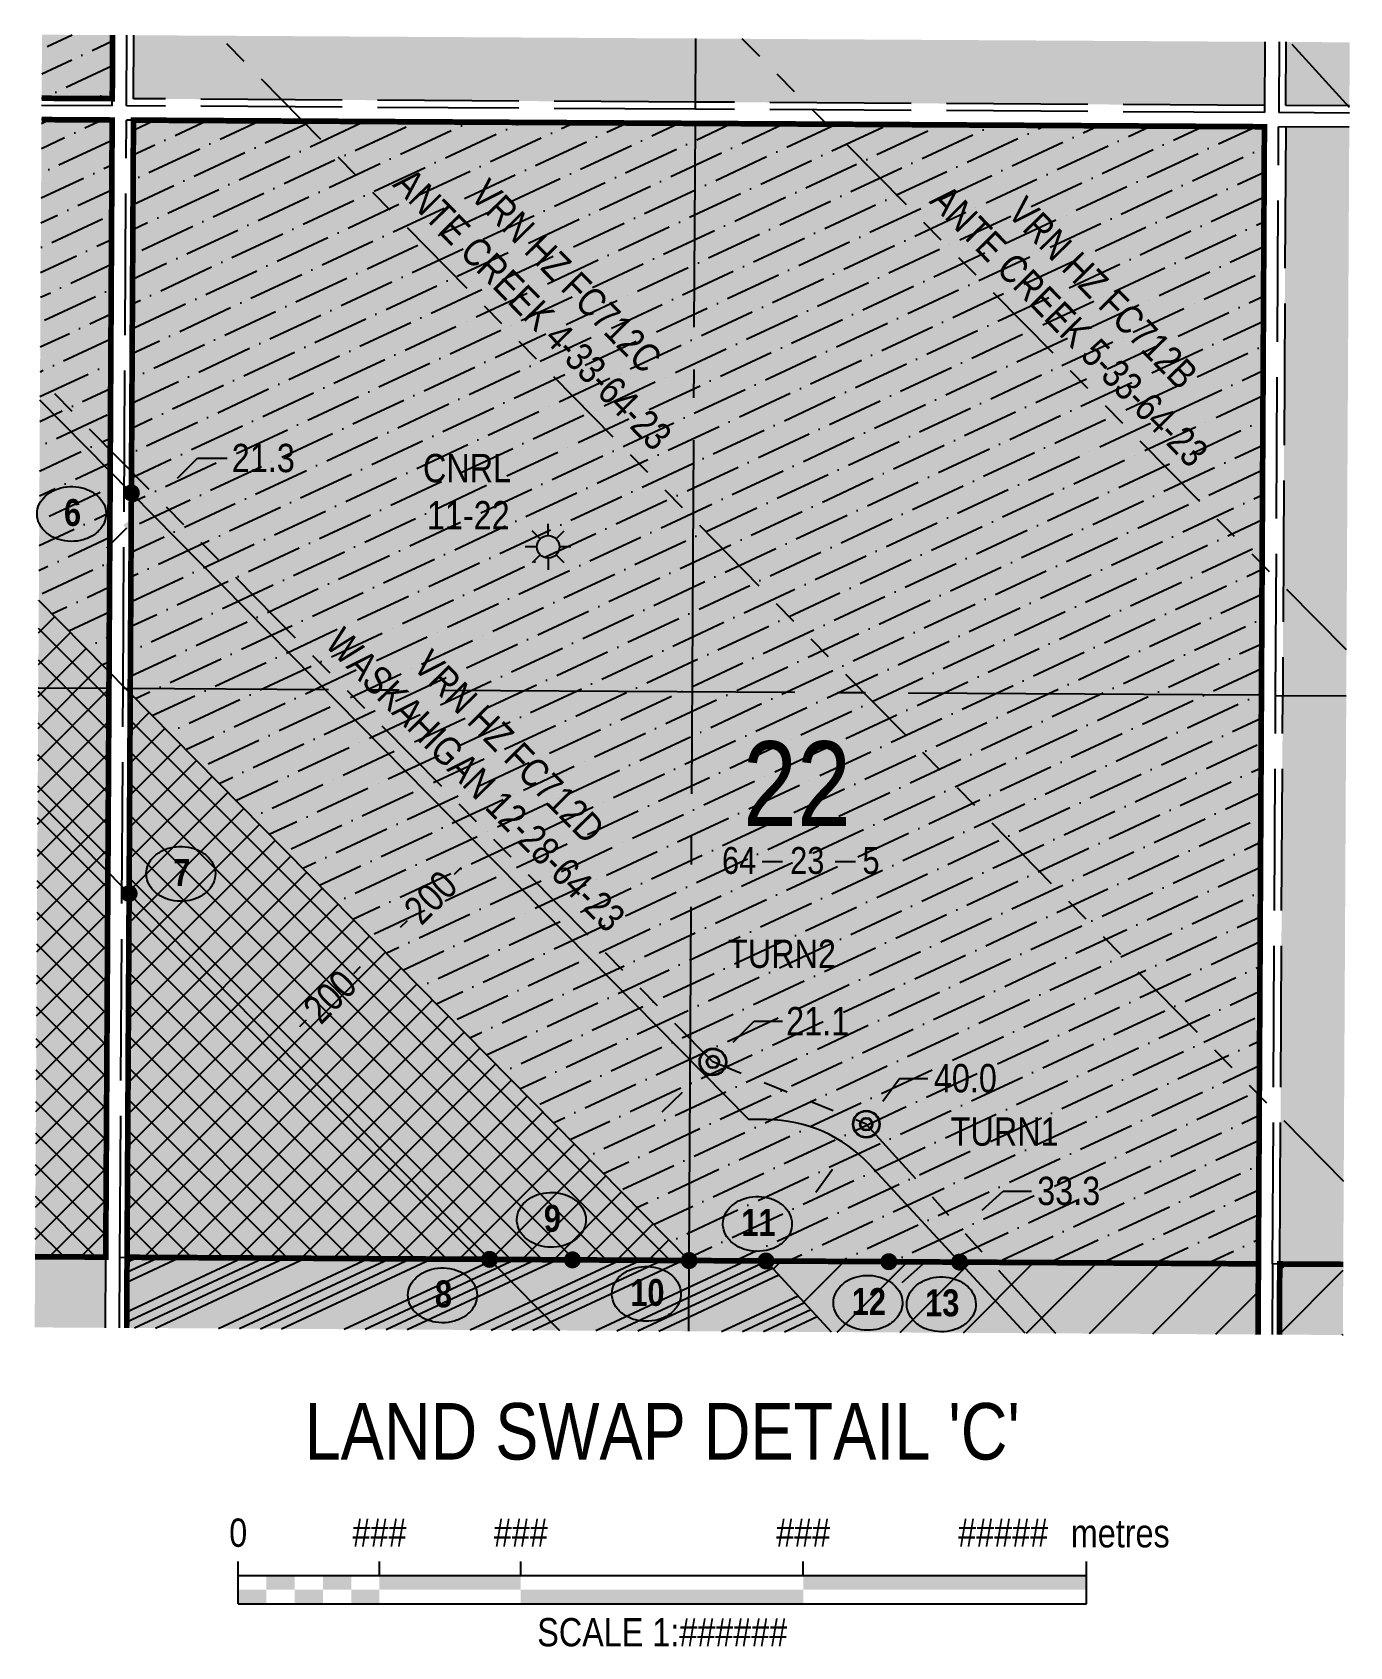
# Model space of a CAD drawing. Header units: inches. Extents: x 464475 to 485921, y 6038951 to 6050475.
# Drawn here: x 469031 to 469497, y 6040185 to 6040756 of the extents above; entities that cross this region are included whole.
import ezdxf
from ezdxf.enums import TextEntityAlignment as Align

# ---------------------------------------------------------------- set-up
doc = ezdxf.new("R2010")
doc.units = ezdxf.units.IN
doc.header["$LTSCALE"] = 5
doc.header["$PDMODE"] = 34
doc.header["$PDSIZE"] = 0.03
for name, pattern in [('foc-DRILLPATH', [14.75, 6, -1.75, 1.75, -1.75, 1.75, -1.75]), ('foc-QUARTERLINE', [33, 25, -3, 2, -3]), ('foc-UNSURVEYED', [12.5, 10, -2.5])]:
    doc.linetypes.add(name, pattern=pattern)
for name, color, linetype in [('10', 1, 'Continuous'), ('9', 3, 'Continuous'), ('ABADATA-DRILL-T', 8, 'Continuous'), ('AS-DRILL-T', 8, 'Continuous'), ('AS-UNDERLAY-H', 141, 'Continuous'), ('CG-NOTES', 7, 'Continuous'), ('DETAIL-T', 7, 'Continuous'), ('H-CP', 51, 'Continuous'), ('H-MOCL', 111, 'Continuous'), ('L-2', 7, 'Continuous'), ('L-BD', 7, 'Continuous'), ('L-MON', 1, 'Continuous'), ('L-QSEC', 8, 'foc-QUARTERLINE'), ('L-SECLBL', 7, 'Continuous'), ('L-USEC', 7, 'foc-UNSURVEYED'), ('P-PDRILLPATH', 12, 'foc-DRILLPATH'), ('P-PROPOSED', 10, 'Continuous'), ('P-TEMP-HUSKY-NO CUT-H', 104, 'Continuous')]:
    doc.layers.add(name, color=color, linetype=linetype)
doc.layers.add('D56-EXISTING DISPOSITION', color=7, linetype='Continuous', true_color=0xa347ff)
doc.styles.add('80', font='ARIALN.TTF', dxfattribs={"height": 10})
doc.styles.add('80CG', font='ARIALN.TTF', dxfattribs={"height": 10})
doc.styles.add('80L', font='ARIALN.TTF', dxfattribs={"height": 10})
doc.styles.add('BOLD', font='ARIALNB.TTF')
doc.styles.add('SIMPLEX', font='ARIALN.TTF')
doc.dimstyles.new('Compass 5 000', dxfattribs={"dimscale": 5, "dimtxt": 9, "dimasz": 2, "dimexe": 0.2, "dimexo": 0.0625, "dimgap": 0.5, "dimtad": 0, "dimtih": 1, "dimtoh": 1, "dimzin": 0, "dimdsep": 46, "dimtxsty": '80CG', "dimcen": 0.1, "dimse1": 1, "dimse2": 1, "dimclrd": 256, "dimclrt": 256, "dimaunit": 1, "dimadec": 4, "dimazin": 0, "dimtfac": 0.06, "dimtofl": 0, "dimtmove": 0, "dimatfit": 1, "dimfxl": 0.2, "dimtolj": 1, "dimtzin": 0, "dimlwd": -1, "dimarcsym": 0})
pattern_1 = [(45, (-39994.405, 5268.775), (-5.609685254, 5.609685254), []), (135, (-39994.405, 5268.775), (-5.609685254, -5.609685254), [])]
pattern_2 = [(45, (350600.063, 4529258.977), (-11.22532015, 11.22532015), [])]
pattern_3 = [(25, (-39994.405, 5268.775), (9.229754603, 13.057325538), [19.833232416, -3.966646483, 0, -3.966646483])]

# ---------------------------------------------------------------- blocks, each defined once
blk = doc.blocks.new('L-SECLBL')
at = {"layer": '9', "color": 7}
for p, q in [((-5.08, -27.83), (-12.29, -27.83)), ((20.7, -27.83), (13.5, -27.83))]:
    blk.add_line(p, q, dxfattribs=at)
at = {"layer": '10', "color": 2, "style": 'SIMPLEX'}
blk.add_attdef('SEC', text='', height=30, dxfattribs=at).set_placement((0, 0), align=Align.MIDDLE)
at = {"layer": '10', "color": 5, "style": '80L'}
blk.add_attdef('TWP', text='', height=9.5, dxfattribs=at).set_placement((-14.43, -27.37), align=Align.MIDDLE_RIGHT)
blk.add_attdef('RGE', text='', height=9.5, dxfattribs=at).set_placement((3.62, -27.37), align=Align.MIDDLE_CENTER)
blk.add_attdef('MER', text='', height=9.5, dxfattribs=at).set_placement((23.17, -27.37), align=Align.MIDDLE_LEFT)
blk = doc.blocks.new('GAS')
h = blk.add_hatch(color=255)
h.dxf.hatch_style = 1
edge = h.paths.add_edge_path()
edge.add_arc((0, 0), 0.9, 0, 360)
for p, q in [((-0.57, 0.57), (-1.14, 1.14)), ((0, 0.81), (0, 1.62)), ((0.57, 0.57), (1.14, 1.14)), ((-0.81, 0), (-1.62, 0)), ((1.62, 0), (0.81, 0)), ((-0.57, -0.57), (-1.14, -1.14)), ((0, -0.81), (0, -1.62)), ((1.14, -1.14), (0.57, -0.57))]:
    blk.add_line(p, q)
blk.add_circle((0, 0), 0.8)
blk = doc.blocks.new('plbh')
at = {"layer": 'L-MON'}
h = blk.add_hatch(color=255, dxfattribs=at)
h.dxf.hatch_style = 1
edge = h.paths.add_edge_path()
edge.add_arc((0, 0), 1.16, 0, 360)
h = blk.add_hatch(color=256, dxfattribs=at)
h.dxf.hatch_style = 1
h.paths.add_polyline_path([(-0.96, 0, 1), (0.96, 0, 1)])
h.paths.add_polyline_path([(0.91, 0, -1), (-0.91, 0, -1)], flags=16)
h.paths.add_polyline_path([(0.45, 0, -1), (-0.45, 0, -1)], flags=0)
h = blk.add_hatch(color=256, dxfattribs=at)
h.dxf.hatch_style = 1
h.paths.add_polyline_path([(-0.45, 0, 1), (0.45, 0, 1)])
h.paths.add_polyline_path([(0.4, 0, -1), (-0.4, 0, -1)], flags=16)
at = {"layer": 'L-MON', "color": 240}
for radius in [0.96, 0.91, 0.45, 0.4]:
    blk.add_circle((0, 0), radius, dxfattribs=at)
blk = doc.blocks.new('AA')
at = {"const_width": 4}
blk.add_lwpolyline([(-1, 0, 1), (1, 0, 1)], format="xyb", close=True, dxfattribs=at)
blk.add_circle((0, 0), 2)
blk = doc.blocks.new('Route_Letters')
h = blk.add_hatch(color=255)
h.dxf.hatch_style = 1
edge = h.paths.add_edge_path()
edge.add_ellipse((-0.12, 0.46), major_axis=(-11.97, 0), ratio=0.789318, start_angle=0, end_angle=360)
at = {"color": 5}
blk.add_open_spline([(-12.34, 0.46), (-12.34, -0.25), (-12.24, -0.97), (-11.72, -2.79), (-11.14, -3.88), (-9.56, -5.81), (-8.54, -6.66), (-6.22, -8.02), (-4.9, -8.54), (-2.12, -9.17), (-0.66, -9.3), (2.22, -9.13), (3.64, -8.84), (6.27, -7.89), (7.48, -7.22), (9.54, -5.6), (10.38, -4.64), (11.6, -2.54), (11.97, -1.4), (12.18, 0.91), (12.02, 2.08), (11.2, 4.3), (10.54, 5.35), (8.8, 7.2), (7.72, 7.99), (5.29, 9.24), (3.93, 9.68), (1.11, 10.18), (-0.35, 10.23), (-3.22, 9.91), (-4.61, 9.55), (-7.16, 8.47), (-8.32, 7.75), (-10.24, 6.02), (-11, 5.02), (-12.05, 2.86), (-12.32, 1.7), (-12.34, 0.52), (-12.34, 0.49), (-12.34, 0.46)], degree=3, knots=[0, 0, 0, 0, 0.219529, 0.219529, 0.575727, 0.575727, 0.931924, 0.931924, 1.288121, 1.288121, 1.644318, 1.644318, 2.000515, 2.000515, 2.356712, 2.356712, 2.712909, 2.712909, 3.069107, 3.069107, 3.425304, 3.425304, 3.781501, 3.781501, 4.137698, 4.137698, 4.493895, 4.493895, 4.850092, 4.850092, 5.20629, 5.20629, 5.562487, 5.562487, 5.918684, 5.918684, 6.274881, 6.274881, 6.283185, 6.283185, 6.283185, 6.283185], dxfattribs=at)
at = {"color": 14, "style": 'BOLD'}
blk.add_attdef('A', text='', height=9.5, dxfattribs=at).set_placement((0.22, 0.98), align=Align.MIDDLE)
blk = doc.blocks.new('*D571')
at = {"layer": 'Defpoints', "color": 0, "transparency": 16777216}
for p in [(469188.63, 6040468.41), (469189.8, 6040467.22), (469153.02, 6040433.31)]:
    blk.add_point(p, dxfattribs=at)
at = {"layer": 'L-BD', "transparency": 16777216}
for p, q in [((469182.68, 6040460.2), (469180.26, 6040457.83)), ((469161.31, 6040439.14), (469163.72, 6040441.52))]:
    blk.add_line(p, q, dxfattribs=at)
for points in [[(469181.51, 6040461.39), (469183.85, 6040459.02), (469189.8, 6040467.22)], [(469160.14, 6040440.33), (469162.48, 6040437.96), (469154.19, 6040432.12)]]:
    blk.add_solid(points, dxfattribs=at)
at = {"layer": 'L-BD', "transparency": 16777216, "insert": (469171.99, 6040449.67), "char_height": 10, "attachment_point": 5, "rotation": 45, "style": '80CG', "bg_fill": 1, "box_fill_scale": 1.1, "bg_fill_color": 51, "bg_fill_transparency": 0}
blk.add_mtext('\\A1;200', dxfattribs=at)
blk = doc.blocks.new('*D572')
at = {"layer": 'Defpoints', "color": 0, "transparency": 16777216}
for p in [(469154.19, 6040432.12), (469118.58, 6040397.02), (469118.58, 6040397.02)]:
    blk.add_point(p, dxfattribs=at)
at = {"layer": 'L-BD', "transparency": 16777216}
for p, q in [((469147.07, 6040425.1), (469144.66, 6040422.73)), ((469125.7, 6040404.04), (469128.11, 6040406.42))]:
    blk.add_line(p, q, dxfattribs=at)
for points in [[(469145.9, 6040426.29), (469148.24, 6040423.92), (469154.19, 6040432.12)], [(469124.53, 6040405.23), (469126.87, 6040402.86), (469118.58, 6040397.02)]]:
    blk.add_solid(points, dxfattribs=at)
at = {"layer": 'L-BD', "transparency": 16777216, "insert": (469136.38, 6040414.57), "char_height": 10, "attachment_point": 5, "rotation": 45, "style": '80CG', "bg_fill": 1, "box_fill_scale": 1.1, "bg_fill_color": 51, "bg_fill_transparency": 0}
blk.add_mtext('\\A1;200', dxfattribs=at)
blk = doc.blocks.new('*D573')
at = {"layer": 'Defpoints', "color": 0, "transparency": 16777216}
for p in [(469075.42, 6040590.83), (469071.52, 6040587.21), (469071.63, 6040587.1)]:
    blk.add_point(p, dxfattribs=at)
at = {"layer": 'L-BD', "transparency": 16777216}
for p, q in [((469082.43, 6040597.96), (469089.55, 6040604.98)), ((469089.55, 6040604.98), (469099.55, 6040604.98)), ((469064.4, 6040580.19), (469057.28, 6040573.17))]:
    blk.add_line(p, q, dxfattribs=at)
for points in [[(469081.26, 6040599.15), (469083.6, 6040596.77), (469075.31, 6040590.94)], [(469063.23, 6040581.38), (469065.57, 6040579), (469071.52, 6040587.21)]]:
    blk.add_solid(points, dxfattribs=at)
at = {"layer": 'L-BD', "transparency": 16777216, "insert": (469112.77, 6040604.98), "char_height": 10, "attachment_point": 5, "style": '80CG', "bg_fill": 1, "box_fill_scale": 1.1, "bg_fill_color": 51, "bg_fill_transparency": 0}
blk.add_mtext('\\A1;21.3', dxfattribs=at)
blk = doc.blocks.new('*D574')
at = {"layer": 'Defpoints', "color": 0, "transparency": 16777216}
for p in [(469271.52, 6040391.82), (469267.73, 6040388.09), (469268.01, 6040387.8)]:
    blk.add_point(p, dxfattribs=at)
at = {"layer": 'L-BD', "transparency": 16777216}
for p, q in [((469278.92, 6040398.55), (469286.42, 6040405.96)), ((469286.42, 6040405.96), (469296.42, 6040405.96)), ((469260.89, 6040380.78), (469253.77, 6040373.76))]:
    blk.add_line(p, q, dxfattribs=at)
for points in [[(469277.75, 6040399.74), (469280.09, 6040397.37), (469271.79, 6040391.53)], [(469259.72, 6040381.97), (469262.06, 6040379.6), (469268.01, 6040387.8)]]:
    blk.add_solid(points, dxfattribs=at)
at = {"layer": 'L-BD', "transparency": 16777216, "insert": (469308.85, 6040405.96), "char_height": 10, "attachment_point": 5, "style": '80CG', "bg_fill": 1, "box_fill_scale": 1.1, "bg_fill_color": 51, "bg_fill_transparency": 0}
blk.add_mtext('\\A1;21.1', dxfattribs=at)
blk = doc.blocks.new('*D575')
at = {"layer": 'Defpoints', "color": 0, "transparency": 16777216}
for p in [(469326.05, 6040369.53), (469320.06, 6040361.55), (469320.15, 6040361.48)]:
    blk.add_point(p, dxfattribs=at)
at = {"layer": 'L-BD', "transparency": 16777216}
for p, q in [((469331.88, 6040377.66), (469337.79, 6040385.72)), ((469337.79, 6040385.72), (469347.79, 6040385.72)), ((469314.14, 6040353.48), (469308.23, 6040345.42))]:
    blk.add_line(p, q, dxfattribs=at)
for points in [[(469330.53, 6040378.64), (469333.22, 6040376.67), (469325.96, 6040369.6)], [(469312.8, 6040354.47), (469315.48, 6040352.5), (469320.06, 6040361.55)]]:
    blk.add_solid(points, dxfattribs=at)
at = {"layer": 'L-BD', "transparency": 16777216, "insert": (469361.09, 6040385.72), "char_height": 10, "attachment_point": 5, "style": '80CG', "bg_fill": 1, "box_fill_scale": 1.1, "bg_fill_color": 51, "bg_fill_transparency": 0}
blk.add_mtext('\\A1;40.0', dxfattribs=at)
blk = doc.blocks.new('*D576')
at = {"layer": 'Defpoints', "color": 0, "transparency": 16777216}
for p in [(469359.67, 6040332.43), (469360.55, 6040331.47), (469354.34, 6040325.84)]:
    blk.add_point(p, dxfattribs=at)
at = {"layer": 'L-BD', "transparency": 16777216}
for p, q in [((469367.08, 6040339.15), (469374.49, 6040345.87)), ((469374.49, 6040345.87), (469384.49, 6040345.87)), ((469346.05, 6040320.09), (469338.64, 6040313.38))]:
    blk.add_line(p, q, dxfattribs=at)
for points in [[(469365.96, 6040340.39), (469368.2, 6040337.92), (469359.67, 6040332.43)], [(469344.93, 6040321.33), (469347.17, 6040318.86), (469353.46, 6040326.81)]]:
    blk.add_solid(points, dxfattribs=at)
at = {"layer": 'L-BD', "transparency": 16777216, "insert": (469397.64, 6040345.87), "char_height": 10, "attachment_point": 5, "style": '80CG', "bg_fill": 1, "box_fill_scale": 1.1, "bg_fill_color": 51, "bg_fill_transparency": 0}
blk.add_mtext('\\A1;33.3', dxfattribs=at)
blk = doc.blocks.new('*U330')
at = {"color": 0}
for p, q in [((-150, 0), (-150, 15)), ((-100, 10), (-100, 15)), ((-50, 10), (-50, 15)), ((50, 10), (50, 15)), ((150.24, 0), (150.24, 15)), ((-150, 10), (150.24, 10)), ((-150, 0), (150.24, 0))]:
    blk.add_line(p, q, dxfattribs=at)
for points in [[(-140, 10), (-130, 10), (-140, 5), (-130, 5)], [(-120, 10), (-110, 10), (-120, 5), (-110, 5)], [(-100, 10), (-50, 10), (-100, 5), (-50, 5)], [(50, 10), (150.24, 10), (50, 5), (150.24, 5)], [(-150, 5), (-140, 5), (-150, 0), (-140, 0)], [(-130, 5), (-120, 5), (-130, 0), (-120, 0)], [(-110, 5), (-100, 5), (-110, 0), (-100, 0)], [(-50, 5), (50, 5), (-50, 0), (50, 0)]]:
    blk.add_solid(points, dxfattribs=at)
at = {"color": 0, "style": '80'}
blk.add_text('metres', height=10, dxfattribs=at).set_placement((162.24, 20), align=Align.CENTER)
at = {"color": 0, "char_height": 10, "style": '80'}
for s, insert, attachment_point in [('0', (-150, 30.21), 2), ('###', (-100, 30.21), 2), ('###', (-50, 30.21), 2), ('###', (50, 30.21), 2), ('#####', (136.7, 30.22), 3), ('SCALE 1:######', (0.12, -5), 2)]:
    blk.add_mtext(s, dxfattribs=dict(at, insert=insert, attachment_point=attachment_point))
blk = doc.blocks.new('*U578')
h = blk.add_hatch(color=254)
edge = h.paths.add_edge_path()
edge.add_line((-16.5, -11.5), (16.5, -11.5))
edge.add_arc((16.5, -5.5), 6, 270, 360)
edge.add_line((22.5, -5.5), (22.5, 4))
edge.add_arc((16.5, 4), 6, 0, 90)
edge.add_line((16.5, 10), (-16.5, 10))
edge.add_arc((-16.5, 4), 6, 90, 180)
edge.add_line((-22.5, 4), (-22.5, -5.5))
edge.add_arc((-16.5, -5.5), 6, 180, 270)
at = {"color": 1, "flags": 128}
blk.add_lwpolyline([(-16.5, -11.5, 3, 3, 0), (16.5, -11.5, 3, 3, 0.414214), (22.5, -5.5, 3, 3, 0), (22.5, 4, 3, 0, 0.414214), (16.5, 10, 0, 0, 0), (-16.5, 10, 0, 0, 0.414214), (-22.5, 4, 0, 0, 0), (-22.5, -5.5, 0, 3, 0.414214)], format="xyseb", close=True, dxfattribs=at)
blk.add_lwpolyline([(-40.6, 1.69, 0, 10, 0), (0, 0, 5, 5, 0)], format="xyseb", dxfattribs=at)
at = {"color": 1, "style": '80'}
blk.add_attdef('ENTER_TEXT_001', (-35.99, -5), '', height=10, dxfattribs=at)
blk = doc.blocks.new('*U577')
h = blk.add_hatch(color=254)
edge = h.paths.add_edge_path()
edge.add_line((-16.5, -11.5), (16.5, -11.5))
edge.add_arc((16.5, -5.5), 6, 270, 360)
edge.add_line((22.5, -5.5), (22.5, 4))
edge.add_arc((16.5, 4), 6, 0, 90)
edge.add_line((16.5, 10), (-16.5, 10))
edge.add_arc((-16.5, 4), 6, 90, 180)
edge.add_line((-22.5, 4), (-22.5, -5.5))
edge.add_arc((-16.5, -5.5), 6, 180, 270)
at = {"color": 1, "flags": 128}
blk.add_lwpolyline([(-16.5, -11.5, 3, 3, 0), (16.5, -11.5, 3, 3, 0.414214), (22.5, -5.5, 3, 3, 0), (22.5, 4, 3, 0, 0.414214), (16.5, 10, 0, 0, 0), (-16.5, 10, 0, 0, 0.414214), (-22.5, 4, 0, 0, 0), (-22.5, -5.5, 0, 3, 0.414214)], format="xyseb", close=True, dxfattribs=at)
blk.add_lwpolyline([(-21.86, -31.84, 0, 10, 0), (0, 0, 5, 5, 0)], format="xyseb", dxfattribs=at)
at = {"color": 1, "style": '80'}
blk.add_attdef('ENTER_TEXT_001', (-35.99, -5), '', height=10, dxfattribs=at)

msp = doc.modelspace()

# ---------------------------------------------------------------- hatches: boundary and pattern name
at = {"layer": 'AS-UNDERLAY-H'}
h = msp.add_hatch(color=51, dxfattribs=at)
h.dxf.hatch_style = 1
h.paths.add_polyline_path([(469269.052, 6040452.836), (469331.542, 6040452.836), (469331.542, 6040474.588), (469321.873, 6040474.588), (469321.873, 6040509.143), (469280.533, 6040509.143), (469280.533, 6040475.339), (469268.861, 6040475.339)])
at = {"layer": 'H-CP'}
h = msp.add_hatch(color=256, dxfattribs=at)
h.dxf.hatch_style = 1
h.paths.add_polyline_path([(469034.499, 6040754.698), (469034.372, 6040732.225), (469059.358, 6040732.079), (469059.485, 6040754.552)])
h = msp.add_hatch(color=256, dxfattribs=at)
h.dxf.hatch_style = 1
h.paths.add_polyline_path([(469467.022, 6040752.177), (469067.025, 6040754.508), (469066.898, 6040732.035), (469265.645, 6040730.876), (469466.904, 6040729.703)])
h = msp.add_hatch(color=256, dxfattribs=at)
h.dxf.hatch_style = 1
h.paths.add_polyline_path([(469497.036, 6040752.002), (469474.562, 6040752.133), (469474.444, 6040729.66), (469496.917, 6040729.529)])
h = msp.add_hatch(color=256, dxfattribs=at)
h.dxf.hatch_style = 1
h.paths.add_polyline_path([(469034.329, 6040724.685), (469059.316, 6040724.539), (469057.045, 6040322.526), (469032.059, 6040322.672)])
h = msp.add_hatch(color=256, dxfattribs=at)
h.dxf.hatch_style = 1
h.paths.add_polyline_path([(469464.744, 6040320.15), (469064.585, 6040322.482), (469066.856, 6040724.495), (469466.864, 6040722.164)])
h = msp.add_hatch(color=256, dxfattribs=at)
h.dxf.hatch_style = 1
h.paths.add_polyline_path([(469496.877, 6040721.99), (469474.404, 6040722.12), (469473.344, 6040521.117), (469472.284, 6040320.106), (469494.757, 6040319.976)])
at = {"layer": 'H-MOCL'}
h = msp.add_hatch(color=256, dxfattribs=at)
h.dxf.hatch_style = 1
h.paths.add_polyline_path([(469057.045, 6040322.526), (469032.059, 6040322.672), (469031.918, 6040297.685), (469056.904, 6040297.54)])
h = msp.add_hatch(color=256, dxfattribs=at)
h.dxf.hatch_style = 1
h.paths.add_polyline_path([(469064.585, 6040322.482), (469464.744, 6040320.15), (469464.612, 6040295.164), (469064.444, 6040297.496)])
h = msp.add_hatch(color=256, dxfattribs=at)
h.dxf.hatch_style = 1
h.paths.add_polyline_path([(469472.284, 6040320.106), (469494.757, 6040319.976), (469494.625, 6040294.989), (469472.152, 6040295.12)])
at = {"layer": 'P-TEMP-HUSKY-NO CUT-H', "true_color": 0x0582ff}
h = msp.add_hatch(dxfattribs=at)
h.set_pattern_fill('ANSI36', color=150, scale=2.498675, angle=340)
h.set_pattern_definition(pattern_3)
h.paths.add_polyline_path([(469034.372, 6040732.225), (469059.358, 6040732.079), (469059.485, 6040754.552), (469034.499, 6040754.698)])
h = msp.add_hatch(dxfattribs=at)
h.set_pattern_fill('ANSI36', color=150, scale=2.498675, angle=340)
h.set_pattern_definition(pattern_3)
h.paths.add_polyline_path([(469033.369, 6040554.691), (469034.329, 6040724.685), (469059.316, 6040724.539), (469058.214, 6040529.487)])
h = msp.add_hatch(dxfattribs=at)
h.set_pattern_fill('ANSI36', color=150, scale=2.498675, angle=340)
h.set_pattern_definition(pattern_3)
h.paths.add_polyline_path([(469263.408, 6040321.324), (469065.711, 6040521.881), (469066.856, 6040724.495), (469466.864, 6040722.164), (469464.744, 6040320.15), (469290.571, 6040321.165)])
at = {"layer": 'P-TEMP-HUSKY-NO CUT-H'}
h = msp.add_hatch(dxfattribs=at)
h.set_pattern_fill('ANSI37', color=256, scale=2.498675)
h.set_pattern_definition(pattern_1)
h.paths.add_polyline_path([(469033.369, 6040554.691), (469058.214, 6040529.487), (469057.045, 6040322.526), (469032.059, 6040322.672)])
h = msp.add_hatch(dxfattribs=at)
h.set_pattern_fill('ANSI37', color=256, scale=2.498675)
h.set_pattern_definition(pattern_1)
h.paths.add_polyline_path([(469065.711, 6040521.881), (469263.408, 6040321.324), (469064.585, 6040322.482)])
at = {"layer": 'P-TEMP-HUSKY-NO CUT-H', "true_color": 0x0582ff}
h = msp.add_hatch(dxfattribs=at)
h.set_pattern_fill('ANSI34', color=150, scale=0.99947, angle=340)
h.set_pattern_definition([(25, (-39994.405, 5268.775), (-8.04661076, 17.25601246), []), (25, (-39990.188, 5267.24), (-8.04661076, 17.25601246), []), (25, (-39985.97, 5265.705), (-8.04661076, 17.25601246), []), (25, (-39981.754, 5264.17), (-8.04661076, 17.25601246), [])])
h.paths.add_polyline_path([(469290.571, 6040321.165), (469313.794, 6040296.043), (469064.444, 6040297.496), (469064.585, 6040322.482), (469192.794, 6040321.735)])
at = {"layer": 'P-TEMP-HUSKY-NO CUT-H'}
h = msp.add_hatch(dxfattribs=at)
h.set_pattern_fill('ANSI31', color=256, scale=5)
h.set_pattern_definition(pattern_2)
h.paths.add_polyline_path([(469290.571, 6040321.165), (469464.744, 6040320.15), (469464.612, 6040295.164), (469313.794, 6040296.043)])
h = msp.add_hatch(dxfattribs=at)
h.set_pattern_fill('ANSI31', color=256, scale=5)
h.set_pattern_definition(pattern_2)
h.paths.add_polyline_path([(469472.284, 6040320.106), (469494.757, 6040319.976), (469494.625, 6040294.989), (469472.152, 6040295.12)])

# ---------------------------------------------------------------- linework, layer by layer
at = {"layer": 'D56-EXISTING DISPOSITION', "const_width": 1.999, "flags": 128}
for points in [[(469059.485, 6040754.552), (469059.358, 6040732.079), (469034.372, 6040732.225)], [(469034.329, 6040724.685), (469059.316, 6040724.539), (469057.045, 6040322.526), (469032.059, 6040322.672)], [(469064.444, 6040297.496), (469064.585, 6040322.482), (469464.744, 6040320.15), (469464.612, 6040295.164)], [(469472.152, 6040295.12), (469472.284, 6040320.106), (469494.757, 6040319.976)]]:
    msp.add_lwpolyline(points, dxfattribs=at)
msp.add_lwpolyline([(469066.856, 6040724.495), (469064.585, 6040322.482), (469464.744, 6040320.15), (469466.864, 6040722.164)], close=True, dxfattribs=at)
at = {"layer": 'L-QSEC'}
for p, q in [((469265.631, 6040728.364), (469265.767, 6040753.35)), ((469263.408, 6040321.324), (469265.603, 6040723.336)), ((469058.18, 6040523.533), (469033.194, 6040523.678)), ((469465.804, 6040521.157), (469063.208, 6040523.503)), ((469470.831, 6040521.128), (469495.817, 6040520.983)), ((469263.271, 6040296.337), (469263.408, 6040321.324))]:
    msp.add_line(p, q, dxfattribs=at)
at = {"layer": 'L-SECLBL', "flags": 128}
msp.add_lwpolyline([(469264.506, 6040522.33, 0, 7.496, 0), (469284.42, 6040505.569, 0, 0, 0)], format="xyseb", dxfattribs=at)
at = {"layer": 'L-USEC'}
for p, q in [((469059.344, 6040729.566), (469059.485, 6040754.552)), ((469064.371, 6040729.537), (469064.512, 6040754.523)), ((469066.898, 6040732.035), (469067.025, 6040754.508)), ((469467.022, 6040752.177), (469466.891, 6040727.191)), ((469472.05, 6040752.148), (469471.918, 6040727.162)), ((469474.444, 6040729.66), (469474.562, 6040752.133)), ((469059.344, 6040729.566), (469034.358, 6040729.713)), ((469034.372, 6040732.225), (469059.358, 6040732.079)), ((469265.633, 6040728.364), (469064.371, 6040729.537)), ((469265.645, 6040730.876), (469066.898, 6040732.035)), ((469466.891, 6040727.191), (469265.633, 6040728.364)), ((469466.904, 6040729.703), (469265.645, 6040730.876)), ((469496.904, 6040727.017), (469471.918, 6040727.162)), ((469496.917, 6040729.529), (469474.444, 6040729.66)), ((469059.316, 6040724.539), (469034.329, 6040724.685)), ((469058.18, 6040523.533), (469059.316, 6040724.539)), ((469063.208, 6040523.504), (469064.343, 6040724.51)), ((469265.603, 6040723.336), (469064.343, 6040724.51)), ((469066.856, 6040724.495), (469065.72, 6040523.489)), ((469466.864, 6040722.164), (469265.603, 6040723.336)), ((469465.804, 6040521.157), (469466.864, 6040722.164)), ((469470.831, 6040521.13), (469471.891, 6040722.134)), ((469496.877, 6040721.99), (469471.891, 6040722.134)), ((469474.404, 6040722.12), (469473.344, 6040521.117)), ((469057.045, 6040322.526), (469058.18, 6040523.533)), ((469062.073, 6040322.497), (469063.208, 6040523.504)), ((469065.72, 6040523.489), (469064.585, 6040322.482)), ((469464.744, 6040320.15), (469465.804, 6040521.157)), ((469469.77, 6040320.121), (469470.831, 6040521.13)), ((469472.284, 6040320.106), (469473.344, 6040521.117)), ((469032.059, 6040322.672), (469057.045, 6040322.526)), ((469056.904, 6040297.54), (469057.045, 6040322.526)), ((469061.931, 6040297.51), (469062.073, 6040322.497)), ((469062.073, 6040322.497), (469263.408, 6040321.324)), ((469064.585, 6040322.482), (469064.444, 6040297.496)), ((469263.408, 6040321.324), (469464.744, 6040320.15)), ((469464.744, 6040320.15), (469464.612, 6040295.164)), ((469469.771, 6040320.123), (469469.639, 6040295.135)), ((469494.757, 6040319.976), (469469.77, 6040320.121)), ((469472.152, 6040295.12), (469472.284, 6040320.106))]:
    msp.add_line(p, q, dxfattribs=at)
at = {"layer": 'P-PDRILLPATH', "flags": 128}
for points in [[(469494.911, 6040349.295), (469097.059, 6040754.333)], [(469495.903, 6040537.267), (469282.156, 6040753.254)], [(469496.914, 6040729.002), (469475.842, 6040752.126)], [(469393.075, 6040295.581), (469326.051, 6040369.529), (469271.8, 6040391.529), (469033.812, 6040633.039)]]:
    msp.add_lwpolyline(points, dxfattribs=at)
at = {"layer": 'P-PROPOSED', "flags": 128}
msp.add_lwpolyline([(469382.253, 6040295.644), (469327.287, 6040355.105, 0.2076185), (469290.863, 6040371.164), (469284.449, 6040371.202), (469033.769, 6040625.509)], format="xyb", dxfattribs=at)
at = {"layer": 'P-PROPOSED', "color": 100, "flags": 128}
msp.add_lwpolyline([(469313.794, 6040296.043), (469290.571, 6040321.165), (469263.408, 6040321.324), (469033.369, 6040554.691)], dxfattribs=at)
at = {"layer": 'P-PROPOSED', "flags": 128}
msp.add_lwpolyline([(469032.969, 6040483.872), (469217.567, 6040296.603)], dxfattribs=at)

# ---------------------------------------------------------------- block references
at = {"layer": 'AS-DRILL-T', "xscale": 4.997349899999994, "yscale": 4.997349899999994, "zscale": 4.997349899999994}
msp.add_blockref('GAS', (469213.508, 6040573.625), dxfattribs=at)
at = {"layer": 'CG-NOTES', "xscale": 0.99946998, "yscale": 0.99946998, "zscale": 0.99946998}
for p in [(469066.111, 6040592.699), (469065.311, 6040451.063), (469192.794, 6040321.735), (469263.408, 6040321.324), (469290.571, 6040321.165), (469359.03, 6040320.766)]:
    msp.add_blockref('AA', p, dxfattribs=at)
for p, values in [((469045.066, 6040584.801), {'A': '6'}), ((469083.718, 6040457.558), {'A': '7'}), ((469214.803, 6040335.251), {'A': '9'}), ((469287.67, 6040333.804), {'A': '11'}), ((469176.276, 6040308.558), {'A': '8'}), ((469248.394, 6040309.062), {'A': '10'}), ((469326.735, 6040305.909), {'A': '12'}), ((469352.692, 6040305.383), {'A': '13'})]:
    msp.add_blockref('Route_Letters', p, dxfattribs=at).add_auto_attribs(values)
at = {"layer": 'CG-NOTES'}
for p in [(469222.113, 6040321.564), (469334.022, 6040320.912)]:
    msp.add_blockref('AA', p, dxfattribs=at)
at = {"layer": 'L-2', "xscale": 0.9991279913569413, "yscale": 0.9991279913569413, "zscale": 0.9991279913569413}
msp.add_blockref('*U330', (469253.77, 6040199.923), dxfattribs=at)
at = {"layer": 'L-BD', "linetype": 'Continuous'}
ref = msp.add_blockref('*U577', (469296.075, 6040429.709), dxfattribs=dict(at, xscale=0.99946998, yscale=0.99946998, zscale=0.99946998))
ref.add_attrib('ENTER_TEXT_001', 'TURN2', (469277.16, 6040424.776), dxfattribs={"layer": '0', "color": 1, "height": 9.9947, "style": '80'})
ref = msp.add_blockref('*U578', (469374.07, 6040366.849), dxfattribs=dict(at, xscale=0.99946998, yscale=0.99946998, zscale=0.99946998))
ref.add_attrib('ENTER_TEXT_001', 'TURN1', (469355.912, 6040361.916), dxfattribs={"layer": '0', "color": 1, "height": 9.9947, "style": '80'})
at = {"layer": 'L-MON', "xscale": 4.997349899999994, "yscale": 4.997349899999994, "zscale": 4.997349899999994}
for p in [(469271.8, 6040391.529), (469326.051, 6040369.529)]:
    msp.add_blockref('plbh', p, dxfattribs=at)
at = {"layer": 'L-SECLBL', "xscale": 0.99946998, "yscale": 0.99946998, "zscale": 0.99946998}
msp.add_blockref('L-SECLBL', (469301.54, 6040490.12), dxfattribs=at).add_auto_attribs({'SEC': '22', 'TWP': '64', 'RGE': '23', 'MER': '5'})

# ---------------------------------------------------------------- texts
at = {"layer": 'ABADATA-DRILL-T', "insert": (469168.922, 6040606.465), "char_height": 9.9947, "attachment_point": 1, "style": '80L', "bg_fill": 1, "box_fill_scale": 1.5, "bg_fill_color": 51, "bg_fill_transparency": 0}
msp.add_mtext_dynamic_manual_height_columns('\\pi0.33085;CNRL\\P\\pi1.6978;11-22', width=30.84352, gutter_width=50.026, heights=[0], dxfattribs=at)
at = {"layer": 'DETAIL-T', "color": 3, "insert": (469253.89, 6040260.811), "char_height": 19.98256, "width": 313.75972, "attachment_point": 5, "style": '80CG'}
msp.add_mtext("LAND SWAP DETAIL 'C'", dxfattribs=at)
at = {"layer": 'L-BD', "linetype": 'Continuous', "char_height": 9.9947, "attachment_point": 1, "rotation": 314.46988, "style": '80L', "bg_fill": 1, "box_fill_scale": 1.15, "bg_fill_color": 51, "bg_fill_transparency": 0}
for s, insert, width in [('\\pi22.003;VRN HZ FC712C \\P\\pi0.049973;ANTE CREEK 4-33-64-23', (469177.179, 6040720.116), 131.89227), ('\\pi22.381;VRN HZ FC712B \\P\\pi0.049973;ANTE CREEK 5-33-64-23', (469366.931, 6040714.21), 131.89227), ('\\pi27.494;VRN HZ FC712D \\P\\pi0.12838;WASKAHIGAN 12-28-64-23', (469153.088, 6040557.658), 142.71872)]:
    msp.add_mtext(s, dxfattribs=dict(at, insert=insert, width=width))

# ---------------------------------------------------------------- dimensions: what is measured, and where the dimension line sits
at = {"layer": 'L-BD'}
for base, p1, p2, angle, text, picture, middle in [((469071.523, 6040587.209), (469075.417, 6040590.828), (469071.633, 6040587.098), 224.58844, '21.3', '*D573', (469112.767, 6040604.98)), ((469268.01, 6040387.804), (469271.516, 6040391.817), (469267.732, 6040388.087), 224.58844, '21.1', '*D574', (469308.852, 6040405.955)), ((469320.056, 6040361.547), (469326.051, 6040369.529), (469320.147, 6040361.48), 233.73569, '40.0', '*D575', (469361.092, 6040385.722))]:
    dim = msp.add_linear_dim(base=base, p1=p1, p2=p2, angle=angle, text=text, dimstyle='Compass 5 000', override={"dimtfill": 2, "dimtfillclr": 51}, dxfattribs=at)
    dim.commit()
    dim.dimension.update_dxf_attribs({"geometry": picture, "text_midpoint": middle, "dimtype": 161})
for p1, p2, distance, picture, middle in [((469153.019, 6040433.309), (469188.628, 6040468.41), -1.665, '*D571', (469171.993, 6040449.674)), ((469154.189, 6040432.123), (469118.58, 6040397.023), 0, '*D572', (469136.384, 6040414.573))]:
    dim = msp.add_aligned_dim(p1=p1, p2=p2, distance=distance, text='200', dimstyle='Compass 5 000', override={"dimtfill": 2, "dimtfillclr": 51}, dxfattribs=at)
    dim.commit()
    dim.dimension.update_dxf_attribs({"geometry": picture, "text_midpoint": middle, "text_rotation": 45})
dim = msp.add_aligned_dim(p1=(469354.341, 6040325.839), p2=(469360.55, 6040331.466), distance=1.307, text='33.3', dimstyle='Compass 5 000', override={"dimtfill": 2, "dimtfillclr": 51}, dxfattribs=at)
dim.commit()
dim.dimension.update_dxf_attribs({"geometry": '*D576', "text_midpoint": (469397.639, 6040345.866)})

doc.saveas('drawing.dxf')
